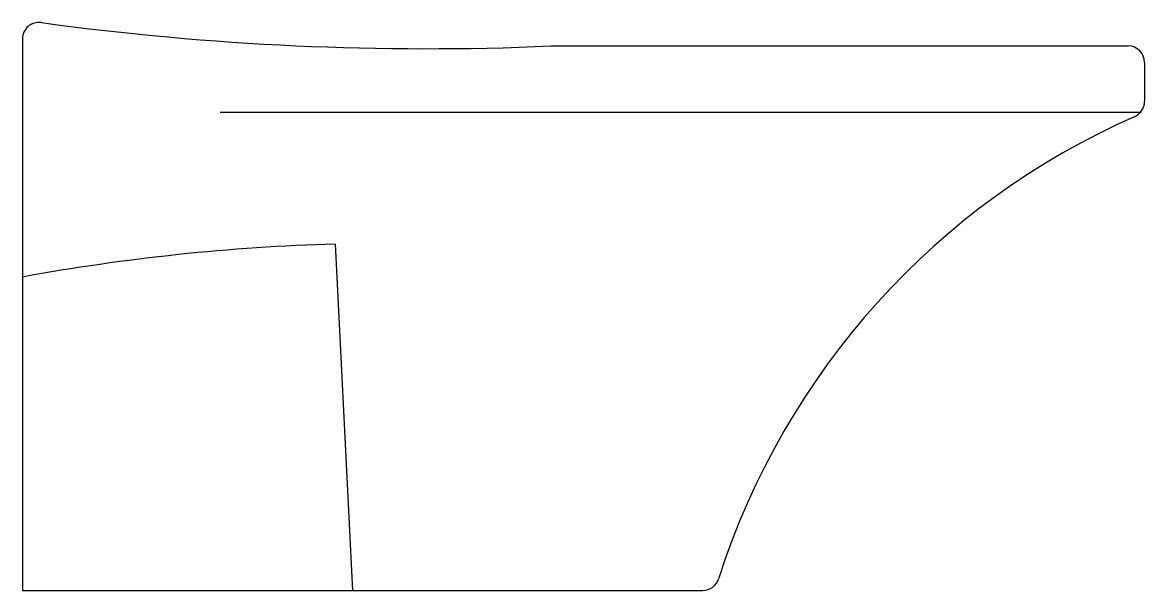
# Model space of a CAD drawing. Header units: millimetres. Extents: x -2916.765 to -2916.425, y 2974.262 to 2974.435.
import ezdxf

# ---------------------------------------------------------------- set-up
doc = ezdxf.new("R2010")
doc.units = ezdxf.units.MM
doc.header["$LTSCALE"] = 10
doc.layers.add('banheiro_louças', color=2, linetype='Continuous')

msp = doc.modelspace()

# ---------------------------------------------------------------- linework, layer by layer
at = {"layer": 'banheiro_louças'}
for p, q in [((-2916.764606799736, 2974.429551579969), (-2916.764606799736, 2974.262414024312)), ((-2916.604498780779, 2974.427414024308), (-2916.429675265481, 2974.427414024308)), ((-2916.424675265482, 2974.422414024308), (-2916.424675265482, 2974.410602754262)), ((-2916.704685079598, 2974.407414024309), (-2916.425824031746, 2974.407414024309)), ((-2916.66988915781, 2974.36741402431), (-2916.664606799738, 2974.262414024312)), ((-2916.764606799736, 2974.262414024312), (-2916.558500090677, 2974.262414024312))]:
    msp.add_line(p, q, dxfattribs=at)
for centre, radius, start, end in [((-2916.759606799736, 2974.429551579969), 0.004999999999881766, 81.06512015258879, 180), ((-2916.642078186231, 2975.294244274188), 0.8676444512705309, 262.2667013029455, 272.4823706105418), ((-2916.429675265481, 2974.422414024308), 0.004999999999881766, 0, 90), ((-2916.429675265481, 2974.410602754262), 0.004999999999881766, 295.1827813645785, 0), ((-2916.335099630878, 2974.19595877404), 0.2295576861397606, 113.7485001355198, 162.1937576866367), ((-2916.651064972191, 2973.735544192395), 0.6321501676403616, 91.70640759481354, 100.3471673274237), ((-2916.558500090677, 2974.267414024312), 0.004999999999881766, 270, 345.4428124413626)]:
    msp.add_arc(centre, radius, start, end, dxfattribs=at)

doc.saveas('drawing.dxf')
